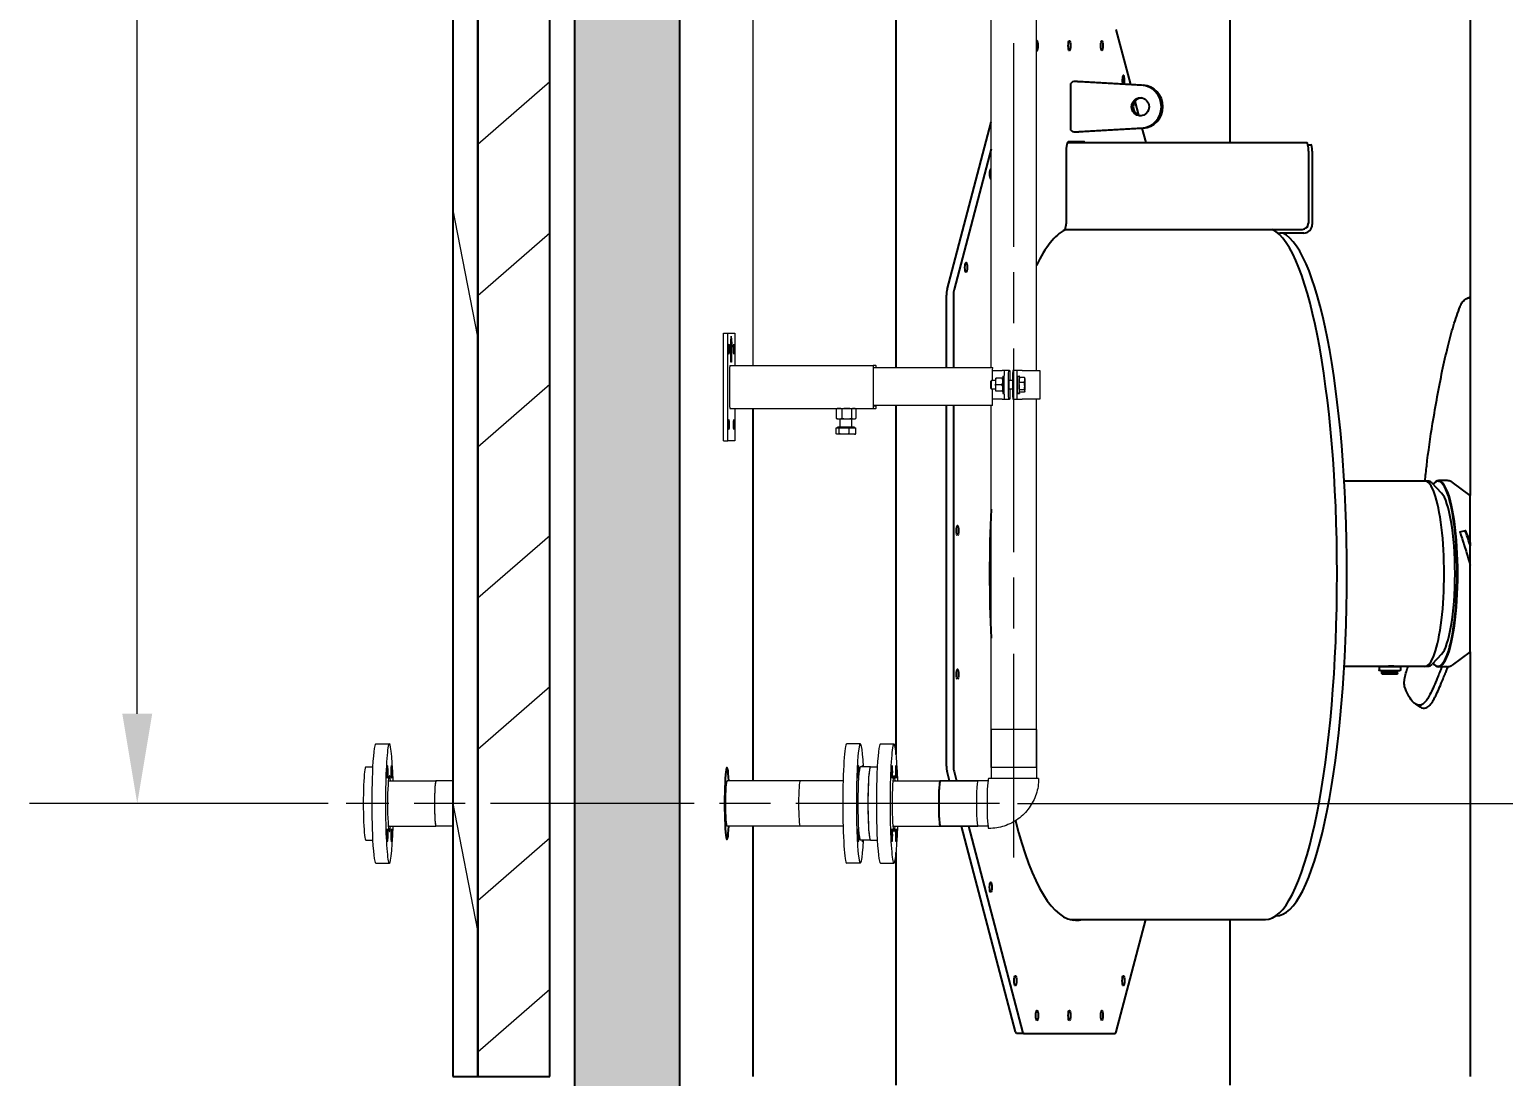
# Model space of a CAD drawing. Header units: millimetres. Extents: x -4172 to 126100, y -2 to 142133.
# Drawn here: x 36303 to 40407, y 25922 to 28838 of the extents above; entities that cross this region are included whole.
import ezdxf

# ---------------------------------------------------------------- set-up
doc = ezdxf.new("R2010")
doc.units = ezdxf.units.MM
doc.header["$LTSCALE"] = 100
doc.linetypes.add('CHAIN', pattern=[0.3543, 0.2362, -0.0295, 0.0591, -0.0295])
for name, color, linetype, lineweight in [('Dimension', 7, 'Continuous', 18), ('Hatch', 7, 'Continuous', 18), ('Visible', 7, 'Continuous', 25)]:
    doc.layers.add(name, color=color, linetype=linetype, lineweight=lineweight)
doc.layers.add('P_Sulphurous liquid (SL)', color=200, linetype='Continuous', lineweight=18, true_color=0xbf00ff)
doc.layers.add('P_Sulphurous liquid Centerline', color=200, linetype='CHAIN', lineweight=18, true_color=0xbf00ff)
doc.styles.add('Title', font='arial.ttf')
doc.dimstyles.new('Default - Method 2b', dxfattribs={"dimscale": 100, "dimtxt": 3, "dimasz": 2.5, "dimexe": 3, "dimexo": 0.5, "dimgap": 0.7, "dimtad": 0, "dimtoh": 1, "dimdec": 1, "dimrnd": 1e-08, "dimtxsty": 'Title', "dimcen": 0.09, "dimdle": 10, "dimclrd": 256, "dimclre": 256, "dimclrt": 7, "dimadec": 0, "dimazin": 2, "dimtfac": 0.833333, "dimtdec": 1, "dimtmove": 0, "dimatfit": 3, "dimfxl": 1, "dimtolj": 1, "dimlwd": -1, "dimlwe": -1, "dimarcsym": 0})

# ---------------------------------------------------------------- blocks, each defined once
blk = doc.blocks.new('*D83')
at = {"layer": 'Defpoints', "color": 0, "transparency": 16777216}
for p in [(38856.8, 36682.4), (36603.5, 26682.4), (37185.2, 26682.4)]:
    blk.add_point(p, dxfattribs=at)
at = {"layer": 'Dimension', "transparency": 16777216}
for p, q in [((38806.8, 36682.4), (36303.5, 36682.4)), ((36603.5, 36432.4), (36603.5, 32199.9)), ((36603.5, 26932.4), (36603.5, 31165)), ((37135.2, 26682.4), (36303.5, 26682.4))]:
    blk.add_line(p, q, dxfattribs=at)
for points in [[(36561.8, 36432.4), (36645.1, 36432.4), (36603.5, 36682.4)], [(36561.8, 26932.4), (36645.1, 26932.4), (36603.5, 26682.4)]]:
    blk.add_solid(points, dxfattribs=at)
at = {"layer": 'Dimension', "color": 7, "transparency": 16777216, "insert": (36756.6, 31235), "char_height": 300, "attachment_point": 7, "rotation": 90, "style": 'Title'}
blk.add_mtext('\\A1;5000', dxfattribs=at)
blk = doc.blocks.new('*D84')
at = {"layer": 'Defpoints', "color": 0, "transparency": 16777216}
for p in [(39003.9, 26682.4), (40720.8, 26682.4), (40314.6, 25522.4)]:
    blk.add_point(p, dxfattribs=at)
at = {"layer": 'Dimension', "transparency": 16777216}
for p, q in [((39053.9, 26682.4), (41020.8, 26682.4)), ((40720.8, 26432.4), (40720.8, 25772.4)), ((40364.6, 25522.4), (41020.8, 25522.4)), ((40720.8, 25522.4), (40720.8, 25189.1))]:
    blk.add_line(p, q, dxfattribs=at)
for points in [[(40679.1, 26432.4), (40762.5, 26432.4), (40720.8, 26682.4)], [(40679.1, 25772.4), (40762.5, 25772.4), (40720.8, 25522.4)]]:
    blk.add_solid(points, dxfattribs=at)
at = {"layer": 'Dimension', "color": 7, "transparency": 16777216, "insert": (40874, 24457.3), "char_height": 300, "attachment_point": 7, "rotation": 90, "style": 'Title'}
blk.add_mtext('\\A1;580', dxfattribs=at)

msp = doc.modelspace()

# ---------------------------------------------------------------- hatches: boundary and pattern name
at = {"layer": 'Hatch'}
h = msp.add_hatch(dxfattribs=at)
h.set_pattern_fill('ANSI31', color=256, scale=2540, angle=56.07553, style=0)
h.set_pattern_definition([(101.0755, (0, 0), (-311.5865, -60.9927), [])])
h.paths.add_polyline_path([(37481.75, 25922.43), (37486.06, 25922.43), (37488.85, 25922.43), (37551.77, 25922.43), (37551.77, 37652.43), (37481.75, 37652.43)])
h = msp.add_hatch(dxfattribs=at)
h.set_pattern_fill('ANSI31', color=256, scale=2540, angle=-3.92467, style=0)
h.set_pattern_definition([(41.0753, (0, 0), (-208.6136, 239.3462), [])])
h.paths.add_polyline_path([(37751.85, 25922.43), (37751.85, 37652.43), (37551.77, 37652.43), (37551.77, 25922.43)])
h = msp.add_hatch(dxfattribs=at)
h.set_pattern_fill('AR-CONC', color=256, scale=53.832768, angle=26.07536, style=0)
h.set_pattern_definition([(76.07536, (0, 0), (361.669, 139.3777), [40.3746, -444.1203]), (21.07536, (0, 0), (-245.0774, 330.8793), [32.2997, -355.2963]), (126.5268, (30.14, 11.6), (116.5915, 470.257), [34.313, -377.4442]), (72.2596, (-47.32, 96.7), (555.214, 172.5), [60.562, -666.1805]), (122.711, (-1.06, 111.1), (221.4424, 692.1833), [51.47, -566.1666]), (17.2595, (-47.3, 96.7), (221.4424, 692.183), [48.4495, -532.9444]), (47.07536, (12.86, 96.2), (383.8945, -53.438), [40.3746, -444.1203]), (352.07536, (12.86, 96.2), (-53.936, 408.2095), [32.2997, -355.2963]), (97.5268, (44.85, 91.74), (329.9584, 354.7714), [34.313, -377.4442]), (63.57536, (0, 0), (-72.8908, 163.8431), [0, -350.98965, 0, -360.67955, 0, -356.6421]), (33.57536, (0, 0), (33.87624, 252.9603), [0, -205.6412, 0, -342.9147, 0, -135.9277]), (353.57536, (-107.83, -52.77), (263.4588, 115.40885), [0, -134.5819, 0, -419.8956, 0, -557.1692]), (343.57536, (-156.18, -76.43), (258.3037, 186.3998), [0, -174.9565, 0, -278.8537, 0, -395.6708])])
h.paths.add_polyline_path([(38113.67, 37642.43), (37820.38, 37642.43), (37820.38, 25922.43), (37820.38, 25582.43), (38113.67, 25582.43), (38113.67, 25922.43)])

# ---------------------------------------------------------------- linework, layer by layer
at = {"layer": 'P_Sulphurous liquid (SL)'}
for p, q in [((38980.6, 27896.43), (38980.6, 30490.43)), ((39106.6, 27888.43), (39106.6, 30508.43)), ((38317.89, 27902.43), (38317.89, 30482.43)), ((38235.33, 27992.43), (38247.3, 27992.43)), ((38235.33, 27692.43), (38235.33, 27992.43)), ((38247.3, 27992.43), (38267.24, 27992.43)), ((38247.3, 27692.43), (38247.3, 27992.43)), ((38267.24, 27992.43), (38267.24, 27902.43)), ((38255.25, 27953.43), (38257.27, 27983.84)), ((38256.27, 27953.43), (38255.25, 27953.43)), ((38255.41, 27954.43), (38255.32, 27954.43)), ((38257.27, 27982.43), (38255.41, 27954.43)), ((38255.41, 27954.43), (38256.34, 27954.43)), ((38255.84, 27954.43), (38255.84, 27953.43)), ((38256.27, 27911.43), (38256.27, 27953.43)), ((38256.34, 27954.43), (38256.34, 27912.43)), ((38256.58, 27969.57), (38256.71, 27969.57)), ((38256.58, 27960.84), (38256.58, 27969.57)), ((38256.92, 27956.87), (38256.65, 27956.87)), ((38256.71, 27969.57), (38256.71, 27960.84)), ((38257.13, 27969.57), (38257.25, 27969.57)), ((38257.13, 27960.79), (38257.13, 27969.57)), ((38257.27, 27982.43), (38257.18, 27982.43)), ((38257.25, 27969.57), (38257.25, 27960.84)), ((38257.27, 27983.84), (38259.29, 27953.43)), ((38259.13, 27954.43), (38257.27, 27982.43)), ((38257.43, 27969.57), (38257.67, 27969.57)), ((38257.43, 27955.57), (38257.43, 27969.57)), ((38257.56, 27967.96), (38257.43, 27967.96)), ((38257.56, 27962.38), (38257.43, 27962.38)), ((38257.56, 27960.79), (38257.43, 27960.79)), ((38257.56, 27955.57), (38257.43, 27955.57)), ((38257.66, 27967.96), (38257.56, 27967.96)), ((38257.56, 27967.96), (38257.56, 27962.38)), ((38257.56, 27962.38), (38257.64, 27962.38)), ((38257.56, 27960.79), (38257.56, 27955.57)), ((38257.66, 27960.79), (38257.56, 27960.79)), ((38258.2, 27912.43), (38258.2, 27954.43)), ((38258.2, 27954.43), (38259.13, 27954.43)), ((38258.27, 27953.43), (38258.2, 27953.43)), ((38258.27, 27953.43), (38258.27, 27911.43)), ((38259.29, 27953.43), (38258.27, 27953.43)), ((38258.73, 27954.43), (38258.79, 27953.43)), ((38256.34, 27912.43), (38256.27, 27912.43)), ((38258.27, 27911.43), (38256.27, 27911.43)), ((38256.34, 27912.43), (38258.2, 27912.43)), ((38257.77, 27912.43), (38257.77, 27911.43)), ((38253.28, 27786.43), (38253.28, 27898.43)), ((38253.55, 27902.43), (38652.67, 27902.43)), ((38652.4, 27898.43), (38652.4, 27786.43)), ((38660.11, 27902.43), (38652.67, 27902.43)), ((38652.8, 27896.43), (38654.19, 27896.43)), ((38652.8, 27788.43), (38652.8, 27896.43)), ((38654.19, 27896.43), (38984.87, 27896.43)), ((38660.37, 27896.43), (38660.37, 27898.43)), ((38983.61, 27877.43), (38983.61, 27860.43)), ((38984.14, 27888.43), (39011.38, 27888.43)), ((38984.14, 27860.43), (38984.14, 27877.43)), ((38984.87, 27896.43), (38985.29, 27896.43)), ((38993.29, 27866.12), (38993.4, 27866.43)), ((39011.77, 27866.43), (38993.83, 27866.43)), ((39016.72, 27888.43), (39011.38, 27888.43)), ((39013.47, 27872.43), (39016.47, 27872.43)), ((39028.69, 27888.43), (39016.72, 27888.43)), ((39032.19, 27888.43), (39028.69, 27888.43)), ((39032.19, 27888.43), (39032.26, 27888.43)), ((39032.26, 27888.43), (39032.26, 27860.43)), ((39052.64, 27888.43), (39040.67, 27888.43)), ((39056.14, 27888.43), (39052.64, 27888.43)), ((39054.38, 27872.43), (39059.37, 27872.43)), ((39066.94, 27888.43), (39056.14, 27888.43)), ((39059.91, 27866.43), (39059.37, 27866.43)), ((39059.57, 27861.89), (39060.09, 27868.79)), ((39073.05, 27868.79), (39060.09, 27868.79)), ((39066.94, 27888.43), (39115.9, 27888.43)), ((39074.55, 27866.12), (39074.49, 27866.29)), ((39115.9, 27888.43), (39115.9, 27808.43)), ((38979.5, 27858.4), (38981.49, 27860.4)), ((38979.5, 27838.45), (38981.49, 27836.45)), ((38992.62, 27860.43), (38981.54, 27860.43)), ((38992.62, 27836.43), (38981.54, 27836.43)), ((38983.61, 27836.43), (38983.61, 27790.43)), ((38984.14, 27790.43), (38984.14, 27836.43)), ((39011.08, 27848.43), (38993.14, 27848.43)), ((38993.29, 27830.73), (38993.4, 27830.43)), ((39011.77, 27830.43), (38993.83, 27830.43)), ((39013.47, 27824.43), (39016.47, 27824.43)), ((39040.31, 27860.43), (39030.43, 27860.43)), ((39040.31, 27836.43), (39030.43, 27836.43)), ((39032.26, 27836.43), (39032.26, 27808.43)), ((39054.38, 27824.43), (39059.37, 27824.43)), ((39059.06, 27854.99), (39059.57, 27861.89)), ((39072.01, 27854.99), (39059.06, 27854.99)), ((39059.19, 27844.81), (39059.06, 27854.99)), ((39059.33, 27834.63), (39059.19, 27844.81)), ((39072.29, 27834.63), (39059.33, 27834.63)), ((39059.99, 27831.35), (39059.33, 27834.63)), ((39060.17, 27830.43), (39059.37, 27830.43)), ((39060.64, 27828.06), (39059.99, 27831.35)), ((39073.6, 27828.06), (39060.64, 27828.06)), ((39074.55, 27830.73), (39073.65, 27828.2)), ((38253.55, 27782.43), (38652.67, 27782.43)), ((38267.24, 27782.43), (38267.24, 27692.43)), ((38552.56, 27782.43), (38550.14, 27781.54)), ((38600.56, 27782.43), (38602.98, 27781.54)), ((38652.67, 27782.43), (38660.11, 27782.43)), ((38983.61, 27790.43), (38652.8, 27790.43)), ((38659.98, 27788.43), (38652.8, 27788.43)), ((38659.98, 27790.43), (38659.98, 27788.43)), ((38660.37, 27786.43), (38660.37, 27790.43)), ((38980.6, 26782.43), (38980.6, 27790.43)), ((38984.14, 27790.43), (38983.61, 27790.43)), ((39011.38, 27808.43), (38984.14, 27808.43)), ((39011.38, 27808.43), (39016.72, 27808.43)), ((39016.72, 27808.43), (39028.69, 27808.43)), ((39028.69, 27808.43), (39032.19, 27808.43)), ((39032.26, 27808.43), (39032.19, 27808.43)), ((39040.67, 27808.43), (39052.64, 27808.43)), ((39052.64, 27808.43), (39056.14, 27808.43)), ((39056.14, 27808.43), (39066.94, 27808.43)), ((39115.9, 27808.43), (39066.94, 27808.43)), ((39106.6, 26782.43), (39106.6, 27808.43)), ((38548.97, 27781.07), (38548.97, 27754.78)), ((38552.56, 27753.43), (38550.14, 27754.31)), ((38552.56, 27753.43), (38556.97, 27753.43)), ((38556.97, 27753.43), (38578.78, 27753.43)), ((38560.56, 27730.43), (38560.56, 27753.43)), ((38564.98, 27781.07), (38564.98, 27754.78)), ((38578.78, 27753.43), (38598.37, 27753.43)), ((38592.56, 27730.43), (38592.56, 27753.43)), ((38592.57, 27754.78), (38592.57, 27781.07)), ((38598.37, 27753.43), (38600.56, 27753.43)), ((38600.56, 27753.43), (38602.98, 27754.31)), ((38604.16, 27781.07), (38604.16, 27754.78)), ((38549.47, 27711.78), (38549.47, 27728.83)), ((38549.47, 27728.83), (38553.72, 27728.83)), ((38552.56, 27710.43), (38551.35, 27710.87)), ((38600.56, 27730.43), (38552.56, 27730.43)), ((38552.56, 27728.83), (38552.56, 27730.43)), ((38553.72, 27710.43), (38552.56, 27710.43)), ((38553.72, 27728.83), (38557.96, 27728.83)), ((38571.51, 27710.43), (38553.72, 27710.43)), ((38557.96, 27711.78), (38557.96, 27728.83)), ((38557.96, 27728.83), (38571.51, 27728.83)), ((38571.51, 27728.83), (38585.05, 27728.83)), ((38594.35, 27710.43), (38571.51, 27710.43)), ((38585.05, 27728.83), (38594.35, 27728.83)), ((38585.05, 27711.78), (38585.05, 27728.83)), ((38594.35, 27728.83), (38603.65, 27728.83)), ((38600.56, 27710.43), (38594.35, 27710.43)), ((38600.56, 27728.83), (38600.56, 27730.43)), ((38600.56, 27710.43), (38601.78, 27710.87)), ((38603.65, 27711.78), (38603.65, 27728.83)), ((38235.33, 27692.43), (38247.3, 27692.43)), ((38267.24, 27692.43), (38247.3, 27692.43)), ((39106.6, 26888.43), (38980.6, 26888.43)), ((38980.6, 26888.43), (38980.6, 26752.43)), ((39106.6, 26888.43), (39106.6, 26752.43)), ((37267.53, 26848.43), (37305.45, 26848.43)), ((38616.54, 26848.43), (38578.63, 26848.43)), ((38672.42, 26848.43), (38710.33, 26848.43)), ((37239.59, 26784.43), (37258.83, 26784.43)), ((38644.48, 26784.43), (38616.54, 26784.43)), ((38644.48, 26784.43), (38663.71, 26784.43)), ((39106.6, 26782.43), (38980.6, 26782.43)), ((37303.5, 26745.43), (37302.42, 26745.78)), ((37303.45, 26745.43), (37435.16, 26745.43)), ((37481.75, 26745.43), (37435.16, 26745.43)), ((38448.91, 26745.43), (38245.36, 26745.43)), ((38568.42, 26745.43), (38448.91, 26745.43)), ((38708.38, 26745.43), (38707.31, 26745.78)), ((38708.34, 26745.43), (38840.05, 26745.43)), ((38971.83, 26745.43), (38838.05, 26745.43)), ((38840.05, 26745.43), (38943.82, 26745.43)), ((38974.3, 26751.73), (38973.75, 26751.73)), ((39112.9, 26752.43), (38974.3, 26752.43)), ((38974.3, 26752.43), (38974.3, 26751.73)), ((39112.9, 26752.43), (39112.9, 26751.73)), ((37303.5, 26619.43), (37302.42, 26619.07)), ((37303.45, 26619.43), (37435.16, 26619.43)), ((37481.75, 26619.43), (37435.16, 26619.43)), ((38448.91, 26619.43), (38245.36, 26619.43)), ((38568.42, 26619.43), (38448.91, 26619.43)), ((38708.38, 26619.43), (38707.31, 26619.07)), ((38708.34, 26619.43), (38840.05, 26619.43)), ((38971.83, 26619.43), (38838.05, 26619.43)), ((38840.05, 26619.43), (38943.82, 26619.43)), ((38974.45, 26613.13), (38973.75, 26613.13)), ((37239.59, 26580.43), (37258.83, 26580.43)), ((38644.48, 26580.43), (38616.54, 26580.43)), ((38644.48, 26580.43), (38663.71, 26580.43)), ((37267.53, 26516.43), (37305.45, 26516.43)), ((38616.54, 26516.43), (38578.63, 26516.43)), ((38672.42, 26516.43), (38710.33, 26516.43))]:
    msp.add_line(p, q, dxfattribs=at)
for centre, major_axis in [((38250.29, 27947.43), (0, 14)), ((38264.25, 27947.43), (0, 14)), ((38250.29, 27737.43), (0, 14)), ((38264.25, 27737.43), (0, 14)), ((37299.57, 26770.81), (0, 18)), ((37311.32, 26770.81), (0, 18)), ((38610.67, 26770.81), (0, 18)), ((38704.46, 26770.81), (0, 18)), ((38716.21, 26770.81), (0, 18)), ((37299.57, 26594.04), (0, -18)), ((37311.32, 26594.04), (0, -18)), ((38610.67, 26594.04), (0, 18)), ((38704.46, 26594.04), (0, -18)), ((38716.21, 26594.04), (0, -18))]:
    msp.add_ellipse(centre, major_axis=major_axis, ratio=0.0664523, dxfattribs=at)
for centre, major_axis, start_param, end_param in [((38253.55, 27898.43), (0, 4), 0, 1.5707963), ((38652.67, 27898.43), (0, 4), 0, 1.5707963), ((38660.11, 27898.43), (0, 4), 4.712389, 6.2831853), ((38984.87, 27877.43), (0, 19), 0, 1.5707963), ((38993.51, 27848.43), (0, 18), 0.1840174, 1.0471976), ((39013.47, 27848.43), (0, -24), 3.1415927, 6.2831853), ((39025.64, 27848.43), (0, -140), 4.4226389, 5.0021391), ((39037.61, 27848.43), (0, 140), 1.2810462, 1.8605464), ((39049.58, 27848.43), (0, -140), 4.4226389, 5.0021391), ((39061.56, 27848.43), (0, 140), 1.2810462, 1.8605464), ((39054.38, 27848.43), (0, -24), 3.1415927, 6.2831853), ((39059.37, 27848.43), (0, -24), 2.5836552, 6.9474363), ((39059.37, 27848.43), (0, -18), 3.1415927, 6.2831853), ((39074.33, 27848.43), (0, 18), 5.9619766, 7.0091742), ((39074.33, 27848.43), (0, 18), 4.9147791, 5.9619766), ((38979.54, 27848.43), (0, -10), 3.2082415, 6.2165365), ((38981.54, 27848.43), (0, -12), 3.1415927, 6.2831853), ((38993.51, 27848.43), (0, 18), 1.0471976, 2.0943951), ((38993.51, 27848.43), (0, -18), 5.2359878, 6.0991679), ((39030.43, 27848.43), (0, -12), 3.1415927, 6.2831853), ((39074.33, 27848.43), (0, 18), 0.7259889, 1.7731864), ((39074.33, 27848.43), (0, -18), 4.9147791, 5.9619766), ((39074.33, 27848.43), (0, -18), 5.9619766, 7.0091742), ((39074.33, 27848.43), (0, -18), 0.7259889, 1.7731864), ((38253.55, 27786.43), (0, -4), 4.712389, 6.2831853), ((38652.67, 27786.43), (0, -4), 4.712389, 6.2831853), ((38660.11, 27786.43), (0, -4), 0, 1.5707963), ((37267.53, 26682.43), (0, 166), 0, 3.1415927), ((37305.45, 26682.43), (0, 166), 5.1016643, 10.6062989), ((38578.63, 26682.43), (0, -166), 3.1415927, 6.2831853), ((38616.54, 26682.43), (0, -166), 2.2324949, 7.1922831), ((38672.42, 26682.43), (0, 166), 0, 3.1415927), ((38710.33, 26682.43), (0, 166), 5.1016643, 10.6062989), ((37239.59, 26682.43), (0, 102), 0, 3.1415927), ((37305.45, 26682.43), (0, 78), 5.6526166, 10.0553467), ((38616.54, 26682.43), (0, -102), 3.1415927, 6.2831853), ((38622.42, 26770.81), (0, 18), 5.5698795, 6.9964911), ((38644.48, 26682.43), (0, 102), 0, 3.1415927), ((38644.48, 26682.43), (0, -102), 3.1415927, 6.2831853), ((38710.33, 26682.43), (0, 78), 5.6526166, 10.0553467), ((37303.45, 26682.43), (0, 63), 0, 0.3263891), ((37435.16, 26682.43), (0, 63), 0, 3.1415927), ((37435.16, 26682.43), (0, -63), 3.1415927, 6.2831853), ((38245.36, 26682.43), (0, -63), 3.1415927, 6.2831853), ((38448.91, 26682.43), (0, -63), 3.1415927, 6.2831853), ((38448.91, 26682.43), (0, -63), 3.1415927, 6.2831853), ((38708.34, 26682.43), (0, 63), 0, 0.3263891), ((38838.05, 26682.43), (0, -63), 3.1415927, 6.2831853), ((38840.05, 26682.43), (0, 63), 0, 3.1415927), ((38840.05, 26682.43), (0, 63), 0, 3.1415927), ((38943.82, 26682.43), (0, 63), 0, 3.1415927), ((38973.75, 26682.43), (0, -69.3), 3.1415927, 6.2831853), ((37303.45, 26682.43), (0, -63), 5.9567962, 6.2831853), ((38708.34, 26682.43), (0, -63), 5.9567962, 6.2831853), ((38622.42, 26594.04), (0, -18), 5.5698795, 6.9964911)]:
    msp.add_ellipse(centre, major_axis=major_axis, ratio=0.0664523, start_param=start_param, end_param=end_param, dxfattribs=at)
for points in [[(38256.67, 27956.57), (38256.62, 27957.3), (38256.58, 27959.34), (38256.58, 27960.84)], [(38256.69, 27956.87), (38256.68, 27956.73), (38256.67, 27956.6)], [(38256.92, 27955.28), (38256.84, 27955.28), (38256.71, 27955.92), (38256.67, 27956.57)], [(38256.71, 27960.84), (38256.71, 27959.86), (38256.72, 27958.55), (38256.75, 27958.01)], [(38256.75, 27958.01), (38256.77, 27957.44), (38256.86, 27956.87), (38256.92, 27956.87)], [(38256.92, 27956.87), (38256.98, 27956.87), (38257.07, 27957.44), (38257.09, 27958.01)], [(38257.17, 27956.57), (38257.12, 27955.91), (38257, 27955.28), (38256.92, 27955.28)], [(38257.09, 27958.01), (38257.11, 27958.55), (38257.13, 27959.85), (38257.13, 27960.79)], [(38257.25, 27960.84), (38257.25, 27959.37), (38257.22, 27957.29), (38257.17, 27956.57)], [(38257.43, 27968.45), (38257.45, 27968.23), (38257.46, 27967.96)], [(38257.44, 27962.24), (38257.44, 27962.19), (38257.43, 27962.13)], [(38257.45, 27962.38), (38257.44, 27962.31), (38257.44, 27962.24)], [(38257.64, 27962.38), (38257.72, 27962.38), (38257.81, 27962.74), (38257.84, 27963.22)], [(38257.82, 27967.43), (38257.79, 27967.72), (38257.72, 27967.96), (38257.66, 27967.96)], [(38257.94, 27962.24), (38257.89, 27961.53), (38257.76, 27960.79), (38257.66, 27960.79)], [(38257.67, 27969.57), (38257.75, 27969.57), (38257.86, 27969.16), (38257.91, 27968.7)], [(38257.89, 27965.3), (38257.89, 27966.02), (38257.86, 27967.09), (38257.82, 27967.43)], [(38257.84, 27963.22), (38257.87, 27963.64), (38257.89, 27964.63), (38257.89, 27965.3)], [(38257.91, 27968.7), (38257.96, 27968.17), (38258.02, 27966.52), (38258.02, 27965.35)], [(38258.02, 27965.35), (38258.02, 27964.44), (38257.98, 27962.81), (38257.94, 27962.24)]]:
    msp.add_open_spline(points, degree=2, dxfattribs=at)
for points, weights in [([(38993.83, 27866.43), (38992.64, 27861.6), (38992.48, 27857.43)], [1.14735010412, 1.11179941695, 1]), ([(38993.4, 27866.43), (38993.4, 27866.43), (38993.83, 27866.43)], [1.06388982611, 1.12320535518, 1.14735010412]), ([(39011.77, 27866.43), (39012.13, 27866.43), (39012.41, 27866.43)], [1.14735010412, 1.13779859266, 1.12274305092]), ([(39012.22, 27863.25), (39012.05, 27864.78), (39011.77, 27866.43)], [1.11325472839, 1.13494468024, 1.14735010412]), ([(39074.49, 27866.29), (39074.08, 27867.45), (39073.05, 27868.79)], [1.01522605345, 1.03107735833, 1.00403051866]), ([(39073.05, 27868.79), (39073.78, 27865.09), (39073.54, 27861.89)], [1.00403051866, 1.04004449402, 1]), ([(38992.48, 27857.43), (38992.32, 27853.25), (38993.14, 27848.43)], [1, 1.11179941695, 1.14735010412]), ([(38993.14, 27848.43), (38992.32, 27843.6), (38992.48, 27839.43)], [1.14735010412, 1.11179941695, 1]), ([(38992.48, 27839.43), (38992.64, 27835.25), (38993.83, 27830.43)], [1, 1.11179941695, 1.14735010412]), ([(38993.83, 27830.43), (38993.4, 27830.43), (38993.4, 27830.43)], [1.14735010412, 1.12320535518, 1.06388982611]), ([(39011.08, 27848.43), (39011.58, 27850.46), (39011.9, 27852.32)], [1.14735010412, 1.13206416876, 1.10268142974]), ([(39011.9, 27844.53), (39011.58, 27846.39), (39011.08, 27848.43)], [1.10268142974, 1.13206416876, 1.14735010412]), ([(39011.77, 27830.43), (39012.05, 27832.07), (39012.22, 27833.6)], [1.14735010412, 1.13494468024, 1.11325472839]), ([(39012.41, 27830.43), (39012.13, 27830.43), (39011.77, 27830.43)], [1.12274305092, 1.13779859266, 1.14735010412]), ([(39073.54, 27861.89), (39073.3, 27858.68), (39072.01, 27854.99)], [1, 1.04004449402, 1.00403051866]), ([(39072.01, 27854.99), (39073.1, 27849.53), (39073.16, 27844.81)], [1.00403051866, 1.04004449402, 1]), ([(39073.16, 27844.81), (39073.23, 27840.08), (39072.29, 27834.63)], [1, 1.04004449402, 1.00403051866]), ([(39072.29, 27834.63), (39073.65, 27832.87), (39073.96, 27831.35)], [1.00403051866, 1.04004449402, 1]), ([(39073.96, 27831.35), (39074.26, 27829.82), (39073.6, 27828.06)], [1, 1.04004449402, 1.00403051866]), ([(38556.97, 27782.43), (38553.26, 27782.43), (38548.97, 27781.07)], [1, 1.11576506476, 1.15554960661]), ([(38564.98, 27781.07), (38560.69, 27782.43), (38556.97, 27782.43)], [1.15554960661, 1.11576506476, 1]), ([(38578.78, 27782.43), (38572.37, 27782.43), (38564.98, 27781.07)], [1, 1.11576506476, 1.15554960661]), ([(38592.57, 27781.07), (38585.18, 27782.43), (38578.78, 27782.43)], [1.15554960661, 1.11576506476, 1]), ([(38598.37, 27782.43), (38595.68, 27782.43), (38592.57, 27781.07)], [1, 1.11576506476, 1.15554960661]), ([(38604.16, 27781.07), (38601.05, 27782.43), (38598.37, 27782.43)], [1.15554960661, 1.11576506476, 1]), ([(38548.97, 27781.07), (38549.57, 27781.34), (38550.14, 27781.54)], [1.15554960661, 1.14761518362, 1.1366586925]), ([(38550.14, 27754.31), (38549.57, 27754.51), (38548.97, 27754.78)], [1.1366586925, 1.14761518362, 1.15554960661]), ([(38548.97, 27754.78), (38553.26, 27753.43), (38556.97, 27753.43)], [1.15554960661, 1.11576506476, 1]), ([(38556.97, 27753.43), (38560.69, 27753.43), (38564.98, 27754.78)], [1, 1.11576506476, 1.15554960661]), ([(38564.98, 27754.78), (38572.37, 27753.43), (38578.78, 27753.43)], [1.15554960661, 1.11576506476, 1]), ([(38578.78, 27753.43), (38585.18, 27753.43), (38592.57, 27754.78)], [1, 1.11576506476, 1.15554960661]), ([(38592.57, 27754.78), (38595.68, 27753.43), (38598.37, 27753.43)], [1.15554960661, 1.11576506476, 1]), ([(38598.37, 27753.43), (38601.05, 27753.43), (38604.16, 27754.78)], [1, 1.11576506476, 1.15554960661]), ([(38553.72, 27710.43), (38551.75, 27710.43), (38549.47, 27711.78)], [1, 1.04818815859, 1.01981541865]), ([(38557.96, 27711.78), (38555.69, 27710.43), (38553.72, 27710.43)], [1.01981541865, 1.04818815859, 1]), ([(38571.51, 27710.43), (38565.22, 27710.43), (38557.96, 27711.78)], [1, 1.04818815859, 1.01981541865]), ([(38585.05, 27711.78), (38577.79, 27710.43), (38571.51, 27710.43)], [1.01981541865, 1.04818815859, 1]), ([(38594.35, 27710.43), (38590.04, 27710.43), (38585.05, 27711.78)], [1, 1.04818815859, 1.01981541865]), ([(38603.65, 27711.78), (38598.67, 27710.43), (38594.35, 27710.43)], [1.01981541865, 1.04818815859, 1]), ([(38601.78, 27710.87), (38602.67, 27711.19), (38603.65, 27711.78)], [1.03009596202, 1.03189907748, 1.01981541865])]:
    msp.add_rational_spline(points, weights, degree=2, dxfattribs=at)
for points, knots in [([(38974.3, 26751.73), (38974.3, 26751.72), (38974.3, 26751.72), (38974.3, 26751.72), (38974.3, 26751.72), (38974.3, 26751.72), (38974.3, 26751.72), (38974.3, 26751.72), (38974.3, 26751.72), (38974.3, 26751.71), (38974.29, 26751.71), (38974.29, 26751.7), (38974.29, 26751.7), (38974.29, 26751.68), (38974.28, 26751.67), (38974.28, 26751.67), (38974.28, 26751.67), (38974.28, 26751.67)], [3.14159265, 3.14159265, 3.14159265, 3.14159265, 3.15223093, 3.15223093, 3.16394617, 3.16394617, 3.17933341, 3.17933341, 3.20346793, 3.20346793, 3.25010138, 3.25010138, 3.36871791, 3.36871791, 3.68287718, 3.68287718, 3.75759397, 3.75759397, 3.75759397, 3.75759397]), ([(39112.9, 26751.73), (39112.9, 26737.23), (39110.61, 26722.73), (39101.66, 26695.15), (39095.01, 26682.06), (39077.98, 26658.57), (39067.61, 26648.18), (39044.16, 26631.1), (39031.07, 26624.42), (39003.47, 26615.43), (38988.96, 26613.13), (38974.45, 26613.13)], [3.1415927, 3.1415927, 3.1415927, 3.1415927, 3.4557519, 3.4557519, 3.7699112, 3.7699112, 4.0840704, 4.0840704, 4.3982297, 4.3982297, 4.712389, 4.712389, 4.712389, 4.712389])]:
    msp.add_open_spline(points, degree=3, knots=knots, dxfattribs=at)
at = {"layer": 'P_Sulphurous liquid Centerline', "ltscale": 23.990969}
for p, q in [((39043.6, 26532.43), (39043.6, 36832.43)), ((39003.87, 26682.43), (37185.16, 26682.43))]:
    msp.add_line(p, q, dxfattribs=at)
at = {"layer": 'Visible'}
for p, q in [((37481.75, 37652.43), (37481.75, 25922.43)), ((37551.77, 37652.43), (37551.77, 25922.43)), ((37551.77, 25922.43), (37551.77, 37652.43)), ((37751.85, 25922.43), (37751.85, 37652.43)), ((37820.38, 37642.43), (37820.38, 25582.43)), ((38113.67, 25582.43), (38113.67, 37642.43)), ((39645.97, 28522.73), (39645.97, 37642.43)), ((40314.63, 37642.43), (40314.63, 28092.74)), ((38716.6, 27896.43), (38716.6, 30490.43)), ((39369.33, 28684.28), (39328.96, 28837.61)), ((39220.7, 28692.43), (39210.96, 28692.43)), ((39399.27, 28682.33), (39220.7, 28692.43)), ((39220.7, 28692.43), (39225.22, 28692.43)), ((39225.22, 28692.43), (39403.79, 28682.33)), ((39201.22, 28682.43), (39201.22, 28562.43)), ((39391.75, 28599.12), (39381.52, 28637.99)), ((38857.91, 28113.4), (38980.6, 28579.4)), ((39220.7, 28552.43), (39399.27, 28562.52)), ((39403.79, 28562.52), (39225.22, 28552.43)), ((39411.86, 28522.73), (39401.42, 28562.38)), ((39193.43, 28522.73), (39859.18, 28522.73)), ((39239.33, 28524.73), (39195.9, 28524.73)), ((39210.96, 28552.43), (39220.7, 28552.43)), ((39220.7, 28552.43), (39225.22, 28552.43)), ((38980.6, 28505.39), (38877.39, 28113.4)), ((39189.47, 28498.73), (39189.47, 28296.8)), ((39862.46, 28516.73), (39870.92, 28516.73)), ((39864.15, 28498.73), (39864.15, 28298.73)), ((39874.64, 28498.73), (39874.64, 28294.73)), ((39186.53, 28280.73), (39846.54, 28280.73)), ((39186.56, 28280.88), (39189.24, 28294.13)), ((39779.38, 28270.73), (39779.9, 28270.73)), ((39779.9, 28270.73), (39784.64, 28270.73)), ((39851.17, 28270.73), (39784.64, 28270.73)), ((38856.33, 27896.43), (38856.33, 28098.21)), ((38875.82, 28098.21), (38875.82, 27896.43)), ((40314.63, 28092.74), (40305.59, 28088.89)), ((40314.63, 28091.04), (40314.63, 28092.74)), ((38317.89, 26745.43), (38317.89, 27782.43)), ((38716.6, 26819.05), (38716.6, 27790.43)), ((38856.33, 26786.64), (38856.33, 27790.43)), ((38875.82, 27790.43), (38875.82, 26786.64)), ((40188.3, 27580.43), (39963.59, 27580.43)), ((40196.03, 27580.43), (40189.27, 27580.43)), ((40250.76, 27581.43), (40226.06, 27581.43)), ((40314.63, 27540.33), (40264.27, 27576.77)), ((40234.57, 27546.79), (40208.44, 27574.11)), ((40213.2, 27573.99), (40214.69, 27575.55)), ((40314.63, 27408.46), (40314.63, 27540.33)), ((40285.6, 27439.15), (40300.94, 27442.34)), ((40314.63, 27408.46), (40314.63, 27399.97)), ((40314.63, 27346.32), (40314.63, 27399.97)), ((40314.63, 27104.52), (40314.63, 27346.32)), ((40234.57, 27098.06), (40208.44, 27070.74)), ((40314.63, 27104.52), (40264.27, 27068.08)), ((40314.63, 27104.52), (40314.63, 25922.43)), ((40066.99, 27064.43), (39963.59, 27064.43)), ((40060.48, 27064.43), (40060.47, 27054.45)), ((40068.67, 27044.94), (40068.67, 27048.94)), ((40075.18, 27052.35), (40073.47, 27049.44)), ((40105.77, 27052.33), (40107.47, 27049.41)), ((40112.27, 27044.91), (40112.27, 27048.91)), ((40113.48, 27064.72), (40113.48, 27064.41)), ((40188.3, 27064.43), (40113.94, 27064.43)), ((40120.48, 27064.4), (40120.47, 27054.4)), ((40196.03, 27064.43), (40189.27, 27064.43)), ((40213.2, 27070.86), (40214.69, 27069.3)), ((40250.76, 27063.43), (40226.06, 27063.43)), ((40161.76, 26959.63), (40174.92, 26951.39)), ((38864.76, 26745.43), (38857.91, 26771.45)), ((38877.39, 26771.45), (38884.25, 26745.43)), ((38317.89, 25922.43), (38317.89, 26619.43)), ((39048.57, 26047.24), (38897.94, 26619.43)), ((38917.42, 26619.43), (39068.06, 26047.24)), ((38716.6, 25898.72), (38716.6, 26545.8)), ((39201.1, 26359.43), (39744.15, 26359.43)), ((39215.46, 26357.43), (39217.67, 26357.43)), ((39328.96, 26047.24), (39411.15, 26359.43)), ((39645.97, 25898.72), (39645.97, 26359.43)), ((39773.5, 26369.43), (39772.83, 26369.43)), ((39071, 26042.43), (39051.51, 26042.43)), ((39071, 26042.43), (39326.03, 26042.43)), ((37481.75, 25922.43), (37551.77, 25922.43)), ((37551.77, 25922.43), (37751.85, 25922.43))]:
    msp.add_line(p, q, dxfattribs=at)
for centre, major_axis, ratio, start_param, end_param in [((39108.25, 28792.43), (0, -14), 0.2256593, 5.7328983, 9.9750649), ((39210.96, 28682.43), (0, 10), 0.9742063, 0, 1.5707963), ((39348.95, 28695.83), (0, 14), 0.2256593, 3.8629937, 8.677875), ((39400.57, 28622.43), (0, -25), 0.9742063, 3.2343793, 6.1903986), ((39396.06, 28622.43), (0, -60), 0.9742063, 0.0549953, 3.0865973), ((39400.57, 28622.43), (0, 60), 0.9742063, 3.196588, 6.22819), ((39210.96, 28562.43), (0, -10), 0.9742063, 4.712389, 6.2831853), ((39859.18, 28498.73), (0, 24), 0.2072006, 4.712389, 6.2831853), ((39870.92, 28498.73), (0, 18), 0.2072006, 4.712389, 6.2831853), ((38979.53, 28435.51), (0, 14), 0.2256593, 5.9408206, 9.7671427), ((39216.56, 27322.43), (0, -965), 0.2488633, 3.2692443, 3.6172344), ((39744.15, 27322.43), (0, -963), 0.2072006, 0, 3.0427819), ((39846.54, 28298.73), (0, -18), 0.9782985, 0, 1.5707963), ((39851.17, 28294.73), (0, -24), 0.9782985, 0, 1.5707963), ((39851.17, 28294.73), (0, 12), 0.9782985, 3.7017632, 4.3189068), ((39773.5, 27322.43), (0, 953), 0.2072006, 3.1415927, 6.1838571), ((39759.8, 27322.43), (0, 953), 0.2072006, 6.1838571, 6.1896162), ((38860.85, 28098.21), (0, 20), 0.2256593, 0.7086263, 1.5707963), ((38880.33, 28098.21), (0, -20), 0.2256593, 3.8502189, 4.712389), ((40188.3, 27322.43), (0, -258), 0.2072006, 0, 3.1415927), ((40224.49, 27322.43), (0, 257.4), 0.2072006, 2.8856813, 6.5390967), ((40226.06, 27322.43), (0, -259), 0.2072006, 6.0697721, 9.6381911), ((40224.49, 27322.43), (0, -229.57), 0.2072006, 0.2134132, 2.9281795), ((39216.56, 27322.43), (0, -965), 0.2488633, 4.5254249, 4.8993531), ((40090.48, 27064.42), (30, -0.02), 0.0035002, 3.3323568, 6.5098489), ((40091.26, 27066.82), (-24.76, -2.35), 0.0190435, 0.1981015, 0.2078041), ((40090.48, 27064.42), (23, -0.02), 0.0035002, 3.2069756, 6.283185), ((40090.47, 27049.42), (-17, 0.01), 0.0035002, 6.2811395, 9.4268238), ((40090.48, 27064.42), (30, -0.02), 0.0035002, 0.6410533, 0.6413453), ((38245.36, 26682.43), (0, -100), 0.0664523, 2.2523495, 7.1724284), ((38245.36, 26682.43), (0, 100), 0.0664523, 5.3939422, 10.3140211), ((38860.85, 26786.64), (0, 20), 0.2256593, 1.5707963, 2.4329664), ((38880.33, 26786.64), (0, -20), 0.2256593, 4.712389, 5.574559), ((39216.56, 27322.43), (0, -965), 0.2488633, 5.506112, 6.2877953), ((39199.18, 27322.43), (0, 965), 0.2489343, 3.177752, 3.2059953), ((39218.67, 27322.43), (0, -965), 0.2489343, 6.2790332, 6.3475879), ((39051.51, 26062.43), (0, -20), 0.2256593, 5.574559, 6.2831853), ((39071, 26062.43), (0, -20), 0.2256593, 5.574559, 6.2831853), ((39326.03, 26062.43), (0, -20), 0.2256593, 0, 0.7086263)]:
    msp.add_ellipse(centre, major_axis=major_axis, ratio=ratio, start_param=start_param, end_param=end_param, dxfattribs=at)
for centre, major_axis, ratio in [((39198.51, 28792.43), (0, -14), 0.2256593), ((39288.78, 28792.43), (0, -14), 0.2256593), ((39396.06, 28622.43), (0, 25), 0.9742063), ((38911, 28175.19), (0, -14), 0.2256593), ((38887.1, 27442.43), (0, -14), 0.2256593), ((38887.1, 27042.43), (0, -14), 0.2256593), ((38979.53, 26449.34), (0, -14), 0.2256593), ((39048.07, 26189.02), (0, -14), 0.2256593), ((39348.95, 26189.02), (0, -14), 0.2256593), ((39108.25, 26092.43), (0, -14), 0.2256593), ((39198.51, 26092.43), (0, -14), 0.2256593), ((39288.78, 26092.43), (0, -14), 0.2256593)]:
    msp.add_ellipse(centre, major_axis=major_axis, ratio=ratio, dxfattribs=at)
for points, knots in [([(39195.9, 28524.73), (39195.62, 28524.73), (39195.06, 28524.58), (39194.38, 28524.03), (39193.71, 28523.22), (39193.19, 28522.36), (39192.58, 28521.04), (39192.11, 28519.78), (39191.57, 28517.99), (39191.17, 28516.39), (39190.72, 28514.2), (39190.41, 28512.31), (39190.07, 28509.81), (39189.85, 28507.7), (39189.65, 28504.97), (39189.51, 28502.16), (39189.47, 28499.87), (39189.47, 28498.73)], [0, 0, 0, 0, 0.1791665, 0.3583329, 0.4479161, 0.6270826, 0.7166658, 0.8958323, 0.9854155, 1.164582, 1.2541652, 1.4333317, 1.5229149, 1.7020814, 1.7916646, 1.970831, 2.1499975, 2.1499975, 2.1499975, 2.1499975]), ([(39219.85, 28524.73), (39220.13, 28524.73), (39220.69, 28524.58), (39221.37, 28524.03), (39221.91, 28523.37), (39222.19, 28522.96), (39222.32, 28522.73)], [0, 0, 0, 0, 0.17916646, 0.35833292, 0.44791614, 0.54379664, 0.54379664, 0.54379664, 0.54379664]), ([(39241.81, 28522.73), (39241.67, 28522.96), (39241.4, 28523.37), (39240.86, 28524.03), (39240.17, 28524.58), (39239.61, 28524.73), (39239.33, 28524.73)], [-5.10968887, -5.10968887, -5.10968887, -5.10968887, -5.03963822, -4.97418837, -4.84328867, -4.71238898, -4.71238898, -4.71238898, -4.71238898]), ([(39185.99, 28279.58), (39186.1, 28279.63), (39186.2, 28279.78), (39186.4, 28280.22), (39186.49, 28280.52), (39186.56, 28280.88)], [-0.14475544, -0.14475544, -0.14475544, -0.14475544, -0.07237772, -0.07237772, 0, 0, 0, 0]), ([(39189.24, 28294.13), (39189.31, 28294.49), (39189.37, 28294.91), (39189.45, 28295.82), (39189.47, 28296.31), (39189.47, 28296.8)], [-0.14621149, -0.14621149, -0.14621149, -0.14621149, -0.07310574, -0.07310574, 0, 0, 0, 0]), ([(40286.3, 28066.47), (40288.15, 28071.26), (40290.44, 28075.44), (40296.07, 28082.75), (40299.47, 28085.71), (40306.76, 28089.66), (40310.57, 28090.76), (40314.63, 28091.04)], [-4.6829187, -4.6829187, -4.6829187, -4.6829187, -3.5631618, -3.5631618, -2.3406433, -2.3406433, -1.2046842, -1.2046842, -1.2046842, -1.2046842]), ([(40314.63, 28091.04), (40314.63, 28090.17), (40314.63, 28089.3), (40314.63, 28046.56), (40314.63, 28009.33), (40314.63, 27918.08), (40314.63, 27875.95), (40314.63, 27733.38), (40314.63, 27637.8), (40314.63, 27540.33)], [-31.0740127, -31.0740127, -31.0740127, -31.0740127, -30.9849203, -30.9849203, -26.6994176, -26.6994176, -21.0492091, -21.0492091, -9.455684, -9.455684, -9.455684, -9.455684]), ([(40188.74, 27580.42), (40190.1, 27594.74), (40191.57, 27608.88), (40197.75, 27662.77), (40203.54, 27702.06), (40213.91, 27765.99), (40218.23, 27790.89), (40231.77, 27864.64), (40241.2, 27910.5), (40256.87, 27974.19), (40262.16, 27993.8), (40273.57, 28031.36), (40279.7, 28049.34), (40286.3, 28066.47)], [-29.1814579, -29.1814579, -29.1814579, -29.1814579, -26.9629253, -26.9629253, -20.6665998, -20.6665998, -16.4756607, -16.4756607, -7.987664, -7.987664, -3.9983612, -3.9983612, -0.000001, -0.000001, -0.000001, -0.000001]), ([(40208.44, 27574.11), (40207.66, 27574.93), (40206.88, 27575.66), (40205.28, 27576.99), (40204.48, 27577.58), (40202.84, 27578.59), (40202.01, 27579.02), (40200.33, 27579.72), (40199.48, 27579.98), (40197.76, 27580.34), (40196.9, 27580.43), (40196.03, 27580.43)], [1.35738314, 1.35738314, 1.35738314, 1.35738314, 1.40006578, 1.40006578, 1.44274842, 1.44274842, 1.48543105, 1.48543105, 1.52811369, 1.52811369, 1.57079633, 1.57079633, 1.57079633, 1.57079633]), ([(40264.27, 27576.77), (40263.5, 27577.33), (40262.71, 27577.85), (40261.06, 27578.8), (40260.21, 27579.23), (40258.44, 27579.99), (40257.53, 27580.32), (40255.65, 27580.86), (40254.69, 27581.07), (40252.74, 27581.35), (40251.75, 27581.43), (40250.76, 27581.43)], [1.42194549, 1.42194549, 1.42194549, 1.42194549, 1.45171566, 1.45171566, 1.48148583, 1.48148583, 1.51125599, 1.51125599, 1.54102616, 1.54102616, 1.57079633, 1.57079633, 1.57079633, 1.57079633]), ([(40285.6, 27439.15), (40285.53, 27439.14), (40285.62, 27438.69), (40286.1, 27437.03), (40286.48, 27435.84), (40286.97, 27434.34)], [-0.75721738, -0.75721738, -0.75721738, -0.75721738, -0.37265074, -0.37265074, -0.00003809, -0.00003809, -0.00003809, -0.00003809]), ([(40286.97, 27434.34), (40291.07, 27421.89), (40295.3, 27408.96), (40303.85, 27382.03), (40308.05, 27368.19), (40313.1, 27351.43), (40313.86, 27348.88), (40314.63, 27346.32)], [-33.2007021, -33.2007021, -33.2007021, -33.2007021, -30.0958306, -30.0958306, -26.9630402, -26.9630402, -26.4056401, -26.4056401, -26.4056401, -26.4056401]), ([(40302.36, 27437.54), (40301.87, 27439.03), (40301.49, 27440.21), (40300.96, 27441.96), (40300.86, 27442.41), (40301.06, 27442.26), (40301.33, 27441.74), (40302.22, 27439.81), (40302.82, 27438.45), (40304.27, 27435.03), (40305.1, 27433.03), (40306.48, 27429.59), (40307, 27428.3), (40308.01, 27425.72), (40308.5, 27424.45), (40308.99, 27423.18)], [-2.3699234, -2.3699234, -2.3699234, -2.3699234, -1.9995107, -1.9995107, -1.5764836, -1.5764836, -1.1848513, -1.1848513, -0.7984779, -0.7984779, -0.4195286, -0.4195286, -0.2042437, -0.2042437, -0.0001146, -0.0001146, -0.0001146, -0.0001146]), ([(40120.47, 27054.4), (40120.47, 27054.18), (40120.44, 27053.97), (40120.3, 27053.56), (40120.2, 27053.37), (40119.94, 27053.03), (40119.79, 27052.88), (40119.53, 27052.7), (40119.44, 27052.65), (40119.27, 27052.57), (40119.19, 27052.53), (40119.06, 27052.49), (40119.01, 27052.47), (40118.9, 27052.45), (40118.85, 27052.44), (40118.77, 27052.42), (40118.74, 27052.42), (40118.68, 27052.41), (40118.65, 27052.41), (40118.58, 27052.4), (40118.55, 27052.4), (40118.42, 27052.39), (40118.33, 27052.39), (40117.85, 27052.38), (40117.22, 27052.37), (40115.11, 27052.36), (40113.39, 27052.35), (40109.3, 27052.34), (40106.92, 27052.33), (40101.75, 27052.32), (40098.89, 27052.32), (40093.05, 27052.32), (40090, 27052.33), (40084.09, 27052.33), (40081.16, 27052.34), (40075.78, 27052.35), (40073.27, 27052.36), (40068.97, 27052.38), (40067.12, 27052.39), (40064.33, 27052.41), (40063.35, 27052.42), (40062.68, 27052.43), (40062.57, 27052.43), (40062.42, 27052.44), (40062.38, 27052.44), (40062.27, 27052.45), (40062.25, 27052.46), (40062.17, 27052.47), (40062.12, 27052.47), (40062, 27052.5), (40061.92, 27052.52), (40061.78, 27052.57), (40061.72, 27052.59), (40061.55, 27052.67), (40061.45, 27052.72), (40061.22, 27052.88), (40061.08, 27053), (40060.84, 27053.28), (40060.72, 27053.46), (40060.56, 27053.84), (40060.5, 27054.05), (40060.48, 27054.32), (40060.47, 27054.38), (40060.47, 27054.45)], [0, 0, 0, 0, 0.032513, 0.032513, 0.064431, 0.064431, 0.0963324, 0.0963324, 0.1117286, 0.1117286, 0.1253394, 0.1253394, 0.1346556, 0.1346556, 0.1469384, 0.1469384, 0.1578151, 0.1578151, 0.1748702, 0.1748702, 0.2131638, 0.2131638, 0.3279049, 0.3279049, 0.6744723, 0.6744723, 1.1436124, 1.1436124, 1.5906931, 1.5906931, 2.0372687, 2.0372687, 2.483631, 2.483631, 2.9299464, 2.9299464, 3.3762915, 3.3762915, 3.8227888, 3.8227888, 4.2699011, 4.2699011, 4.3952584, 4.3952584, 4.4556317, 4.4556317, 4.4699271, 4.4699271, 4.4850251, 4.4850251, 4.4984398, 4.4984398, 4.5095782, 4.5095782, 4.5269203, 4.5269203, 4.5527917, 4.5527917, 4.5838021, 4.5838021, 4.6156791, 4.6156791, 4.6247898, 4.6247898, 4.6247898, 4.6247898]), ([(40067.04, 27064.42), (40067.8, 27064.43), (40070.93, 27064.6), (40079.5, 27065.18), (40090.25, 27065.64), (40101.06, 27065.64), (40109.77, 27065.18), (40114.86, 27064.58), (40114.75, 27064.42), (40113.75, 27064.43)], [-3.1415927, -3.1415927, -3.1415927, -3.1415927, -2.6927937, -2.2439948, -1.7951958, -1.3463969, -0.8975979, -0.448799, 0.0441203, 0.0441203, 0.0441203, 0.0441203]), ([(40068.67, 27048.94), (40068.67, 27048.99), (40068.68, 27049.05), (40068.71, 27049.15), (40068.74, 27049.2), (40068.8, 27049.28), (40068.84, 27049.32), (40068.9, 27049.36), (40068.92, 27049.37), (40068.96, 27049.4), (40068.99, 27049.41), (40069.03, 27049.42), (40069.04, 27049.42), (40069.07, 27049.43), (40069.08, 27049.43), (40069.1, 27049.44), (40069.12, 27049.44), (40069.15, 27049.44), (40069.17, 27049.44), (40069.25, 27049.45), (40069.33, 27049.45), (40069.82, 27049.46), (40070.52, 27049.47), (40072.08, 27049.47), (40072.75, 27049.48), (40073.5, 27049.48)], [0, 0, 0, 0, 0.00829371, 0.00829371, 0.01641821, 0.01641821, 0.02446417, 0.02446417, 0.02796953, 0.02796953, 0.03363633, 0.03363633, 0.03828559, 0.03828559, 0.04448329, 0.04448329, 0.05656622, 0.05656622, 0.09251245, 0.09251245, 0.20039135, 0.20039135, 0.52756902, 0.52756902, 0.71288056, 0.71288056, 0.71288056, 0.71288056]), ([(40112.27, 27044.91), (40112.27, 27044.69), (40112.23, 27044.47), (40112.09, 27044.07), (40111.99, 27043.87), (40111.74, 27043.53), (40111.58, 27043.38), (40111.32, 27043.2), (40111.23, 27043.15), (40111.05, 27043.07), (40110.96, 27043.03), (40110.82, 27042.98), (40110.76, 27042.97), (40110.67, 27042.95), (40110.64, 27042.94), (40110.58, 27042.93), (40110.54, 27042.93), (40110.49, 27042.92), (40110.46, 27042.92), (40110.41, 27042.91), (40110.38, 27042.91), (40110.31, 27042.91), (40110.27, 27042.9), (40110.09, 27042.9), (40109.92, 27042.9), (40109, 27042.88), (40107.8, 27042.88), (40104.91, 27042.86), (40103.33, 27042.86), (40099.84, 27042.85), (40097.88, 27042.85), (40093.83, 27042.85), (40091.69, 27042.85), (40087.48, 27042.86), (40085.37, 27042.86), (40081.44, 27042.87), (40079.57, 27042.87), (40076.31, 27042.88), (40074.87, 27042.89), (40072.61, 27042.91), (40071.75, 27042.91), (40071.01, 27042.92), (40070.85, 27042.93), (40070.67, 27042.93), (40070.63, 27042.93), (40070.53, 27042.94), (40070.5, 27042.94), (40070.44, 27042.95), (40070.42, 27042.95), (40070.37, 27042.96), (40070.34, 27042.96), (40070.26, 27042.98), (40070.2, 27042.99), (40070.1, 27043.02), (40070.04, 27043.04), (40069.89, 27043.09), (40069.81, 27043.13), (40069.58, 27043.25), (40069.45, 27043.34), (40069.19, 27043.58), (40069.05, 27043.74), (40068.84, 27044.1), (40068.76, 27044.3), (40068.68, 27044.65), (40068.67, 27044.79), (40068.67, 27044.94)], [0, 0, 0, 0, 0.0324725, 0.0324725, 0.0643544, 0.0643544, 0.0962388, 0.0962388, 0.1118158, 0.1118158, 0.1263205, 0.1263205, 0.1365502, 0.1365502, 0.1423456, 0.1423456, 0.1513473, 0.1513473, 0.1615685, 0.1615685, 0.1798392, 0.1798392, 0.2288215, 0.2288215, 0.3759223, 0.3759223, 0.7711571, 0.7711571, 1.087777, 1.087777, 1.4038343, 1.4038343, 1.719583, 1.719583, 2.0352615, 2.0352615, 2.3509509, 2.3509509, 2.6667504, 2.6667504, 2.9829798, 2.9829798, 3.1158017, 3.1158017, 3.1776998, 3.1776998, 3.194528, 3.194528, 3.2034461, 3.2034461, 3.2108235, 3.2108235, 3.2204977, 3.2204977, 3.2299722, 3.2299722, 3.2445668, 3.2445668, 3.2681554, 3.2681554, 3.2985809, 3.2985809, 3.3303861, 3.3303861, 3.3523012, 3.3523012, 3.3523012, 3.3523012]), ([(40107.44, 27049.46), (40108.41, 27049.45), (40109.24, 27049.45), (40110.82, 27049.43), (40111.42, 27049.42), (40111.72, 27049.41), (40111.75, 27049.41), (40111.79, 27049.41), (40111.81, 27049.41), (40111.84, 27049.4), (40111.85, 27049.4), (40111.87, 27049.4), (40111.89, 27049.39), (40111.91, 27049.39), (40111.93, 27049.38), (40111.97, 27049.37), (40112, 27049.35), (40112.05, 27049.32), (40112.07, 27049.31), (40112.13, 27049.26), (40112.15, 27049.23), (40112.21, 27049.16), (40112.23, 27049.11), (40112.26, 27049.01), (40112.27, 27048.96), (40112.27, 27048.91)], [2.6685906, 2.6685906, 2.6685906, 2.6685906, 2.9072367, 2.9072367, 3.24690061, 3.24690061, 3.30333775, 3.30333775, 3.33130291, 3.33130291, 3.33874148, 3.33874148, 3.34427021, 3.34427021, 3.34907886, 3.34907886, 3.35451488, 3.35451488, 3.359259, 3.359259, 3.36550204, 3.36550204, 3.37309866, 3.37309866, 3.38109435, 3.38109435, 3.38109435, 3.38109435]), ([(40131.86, 27008.71), (40131.08, 27011.23), (40130.72, 27014.44), (40130.85, 27022.48), (40131.42, 27027.39), (40133.5, 27038.2), (40134.96, 27044), (40138.22, 27054.76), (40139.83, 27059.53), (40141.65, 27064.43)], [-4.682922, -4.682922, -4.682922, -4.682922, -3.5631653, -3.5631653, -2.3406466, -2.3406466, -1.1714696, -1.1714696, -0.3090192, -0.3090192, -0.3090192, -0.3090192]), ([(40196.03, 27064.43), (40196.9, 27064.43), (40197.76, 27064.51), (40199.48, 27064.87), (40200.33, 27065.13), (40202.01, 27065.83), (40202.84, 27066.26), (40204.48, 27067.27), (40205.28, 27067.86), (40206.88, 27069.19), (40207.66, 27069.92), (40208.44, 27070.74)], [4.71238898, 4.71238898, 4.71238898, 4.71238898, 4.75507162, 4.75507162, 4.79775425, 4.79775425, 4.84043689, 4.84043689, 4.88311953, 4.88311953, 4.92580216, 4.92580216, 4.92580216, 4.92580216]), ([(40235.69, 27063.43), (40235.45, 27062.88), (40235.2, 27062.28), (40234.21, 27059.94), (40233.37, 27057.93), (40231.53, 27053.51), (40230.56, 27051.15), (40228.62, 27046.35), (40227.67, 27043.97), (40225.84, 27039.35), (40224.98, 27037.17), (40223.63, 27033.73), (40223.11, 27032.41), (40222.72, 27031.45)], [-2.1036952, -2.1036952, -2.1036952, -2.1036952, -1.9569482, -1.9569482, -1.5732665, -1.5732665, -1.1865989, -1.1865989, -0.795464, -0.795464, -0.3727452, -0.3727452, -0.0002331, -0.0002331, -0.0002331, -0.0002331]), ([(40236.22, 27023), (40236.6, 27023.96), (40237.12, 27025.27), (40238.45, 27028.71), (40239.29, 27030.89), (40241.11, 27035.53), (40242.05, 27037.92), (40243.97, 27042.74), (40244.93, 27045.11), (40246.74, 27049.52), (40247.56, 27051.51), (40248.67, 27054.16), (40249.03, 27055.01), (40249.63, 27056.44), (40249.87, 27057.03), (40250.07, 27057.5)], [-2.3699196, -2.3699196, -2.3699196, -2.3699196, -1.9995077, -1.9995077, -1.5764793, -1.5764793, -1.1848469, -1.1848469, -0.7984735, -0.7984735, -0.4195242, -0.4195242, -0.2042416, -0.2042416, -0.0001109, -0.0001109, -0.0001109, -0.0001109]), ([(40250.76, 27063.43), (40251.75, 27063.43), (40252.74, 27063.5), (40254.69, 27063.78), (40255.65, 27063.99), (40257.53, 27064.53), (40258.44, 27064.86), (40260.21, 27065.62), (40261.06, 27066.05), (40262.71, 27067), (40263.5, 27067.52), (40264.27, 27068.08)], [4.71238898, 4.71238898, 4.71238898, 4.71238898, 4.74215915, 4.74215915, 4.77192931, 4.77192931, 4.80169948, 4.80169948, 4.83146965, 4.83146965, 4.86123981, 4.86123981, 4.86123981, 4.86123981]), ([(40222.72, 27031.45), (40219.47, 27023.44), (40216.38, 27015.97), (40210.32, 27002.17), (40207.34, 26995.99), (40198.8, 26979.15), (40193.69, 26970.23), (40184.63, 26960.44), (40180.92, 26957.91), (40169.19, 26954.6), (40160.84, 26958.26), (40148.61, 26972.3), (40144.81, 26978.04), (40137.82, 26991.74), (40134.64, 26999.71), (40131.86, 27008.71)], [-33.1997398, -33.1997398, -33.1997398, -33.1997398, -30.0954682, -30.0954682, -26.9628443, -26.9628443, -20.6666356, -20.6666356, -16.4756463, -16.4756463, -7.9876903, -7.9876903, -3.9983747, -3.9983747, -0.0000014, -0.0000014, -0.0000014, -0.0000014]), ([(40174.92, 26951.38), (40180.31, 26948), (40185.65, 26947.1), (40194.69, 26949.87), (40198.41, 26952.45), (40207.5, 26962.3), (40212.63, 26971.18), (40221.13, 26987.94), (40224.06, 26994.06), (40230.02, 27007.71), (40233.04, 27015.09), (40236.22, 27023)], [-21.9289209, -21.9289209, -21.9289209, -21.9289209, -16.438829, -16.438829, -12.317513, -12.317513, -6.1306723, -6.1306723, -3.0504238, -3.0504238, -0.0002989, -0.0002989, -0.0002989, -0.0002989])]:
    msp.add_open_spline(points, degree=3, knots=knots, dxfattribs=at)
for points in [[(40189.27, 27580.43), (40189.11, 27580.43), (40188.94, 27580.42), (40188.77, 27580.41)], [(40314.63, 27399.97), (40310.49, 27412.94), (40306.37, 27425.46), (40302.36, 27437.54)], [(40308.99, 27423.18), (40310.85, 27418.27), (40312.73, 27413.36), (40314.63, 27408.46)], [(40113.73, 27064.43), (40113.65, 27064.43), (40113.57, 27064.43), (40113.48, 27064.43)], [(40188.77, 27064.44), (40188.94, 27064.43), (40189.11, 27064.43), (40189.27, 27064.43)], [(40250.07, 27057.5), (40250.84, 27059.36), (40251.68, 27061.36), (40252.6, 27063.51)]]:
    msp.add_open_spline(points, degree=3, dxfattribs=at)

# ---------------------------------------------------------------- dimensions: what is measured, and where the dimension line sits
at = {"layer": 'Dimension'}
for base, p1, p2, override, picture, middle in [((36603.45, 26682.43), (38856.76, 36682.43), (37185.16, 26682.43), {"dimgap": 0.7, "dimtoh": 0, "dimdec": 1, "dimlfac": 0.5, "dimtol": 0, "dimlim": 0, "dimtp": 0, "dimtm": 0, "dimtdec": 1, "dimtofl": 0, "dimatfit": 1}, '*D83', (36603.45, 31682.43)), ((40720.78, 26682.43), (40314.63, 25522.43), (39003.87, 26682.43), {"dimgap": 0.7, "dimtoh": 0, "dimdec": 1, "dimlfac": 0.5, "dimtol": 0, "dimlim": 0, "dimtp": 0, "dimtm": 0, "dimtdec": 1, "dimtofl": 0, "dimatfit": 2}, '*D84', (40720.78, 24788.17))]:
    dim = msp.add_linear_dim(base=base, p1=p1, p2=p2, angle=90, dimstyle='Default - Method 2b', override=override, dxfattribs=at)
    dim.commit()
    dim.dimension.update_dxf_attribs({"geometry": picture, "text_midpoint": middle, "dimtype": 160})

doc.saveas('drawing.dxf')
